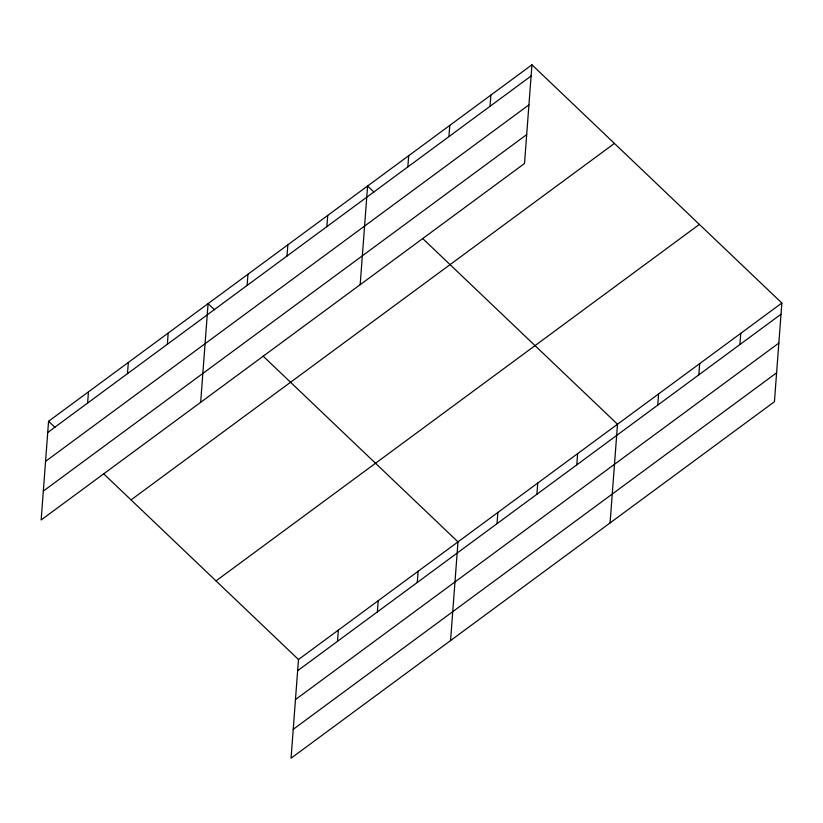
<?xml version="1.0" encoding="UTF-8"?>
<svg xmlns="http://www.w3.org/2000/svg" width="823" height="823" viewBox="0 0 823 823"><rect width="100%" height="100%" fill="white"/><g stroke="black" fill="none" stroke-linecap="round" stroke-linejoin="round"><path stroke-width="1.23" d="M531.946 64.801L48.567 421.283L41.15 519.971L524.518 163.489L531.946 64.801L781.85 303.029L774.433 401.717L291.054 758.199L298.482 659.511L781.85 303.029M87.608 403.075L88.452 391.871M127.483 373.663L128.326 362.47M167.367 344.251L168.201 333.058M200.668 402.334L208.085 303.646L214.494 309.757M247.116 285.437L247.96 274.234M287.001 256.025L287.844 244.832M326.875 226.613L327.719 215.42M360.176 284.686L367.593 186.008L374.012 192.119M337.512 641.302L338.356 630.109M407.838 166.904L408.681 155.712M377.387 611.89L378.23 600.697M448.926 136.608L449.769 125.405M417.271 582.489L418.115 571.285M490.014 106.301L490.858 95.108M450.572 640.561L457.989 541.873L263.062 356.061M497.03 523.665L497.864 512.462M536.905 494.253L537.748 483.06M576.779 464.841L577.623 453.648M610.08 522.914L617.507 424.236L422.58 238.423M657.752 405.132L658.585 393.939M698.83 374.835L699.673 363.632M739.918 344.528L740.762 333.336M47.724 432.486L531.102 76.004M45.553 461.353L528.932 104.871M43.321 491.094L526.689 134.612M131.042 499.9L614.411 143.418M216.007 580.904L699.385 224.412M297.638 670.714L781.006 314.232M295.467 699.581L778.836 343.098M293.225 729.322L776.603 372.84M48.567 421.283L54.987 427.404M103.554 473.698L298.482 659.511"/></g></svg>
